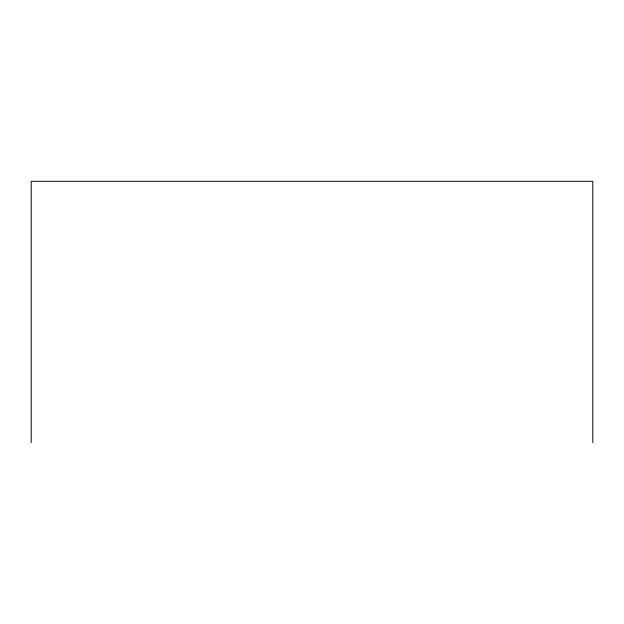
<?xml version="1.0" encoding="UTF-8"?>
<svg xmlns="http://www.w3.org/2000/svg" width="624" height="624" viewBox="0 0 624 624"><rect width="100%" height="100%" fill="white"/><g stroke="black" fill="none" stroke-linecap="round" stroke-linejoin="round"><path stroke-width="0.94" d="M592.8 442.681L592.8 181.319L31.2 181.319L31.2 442.681"/></g></svg>
